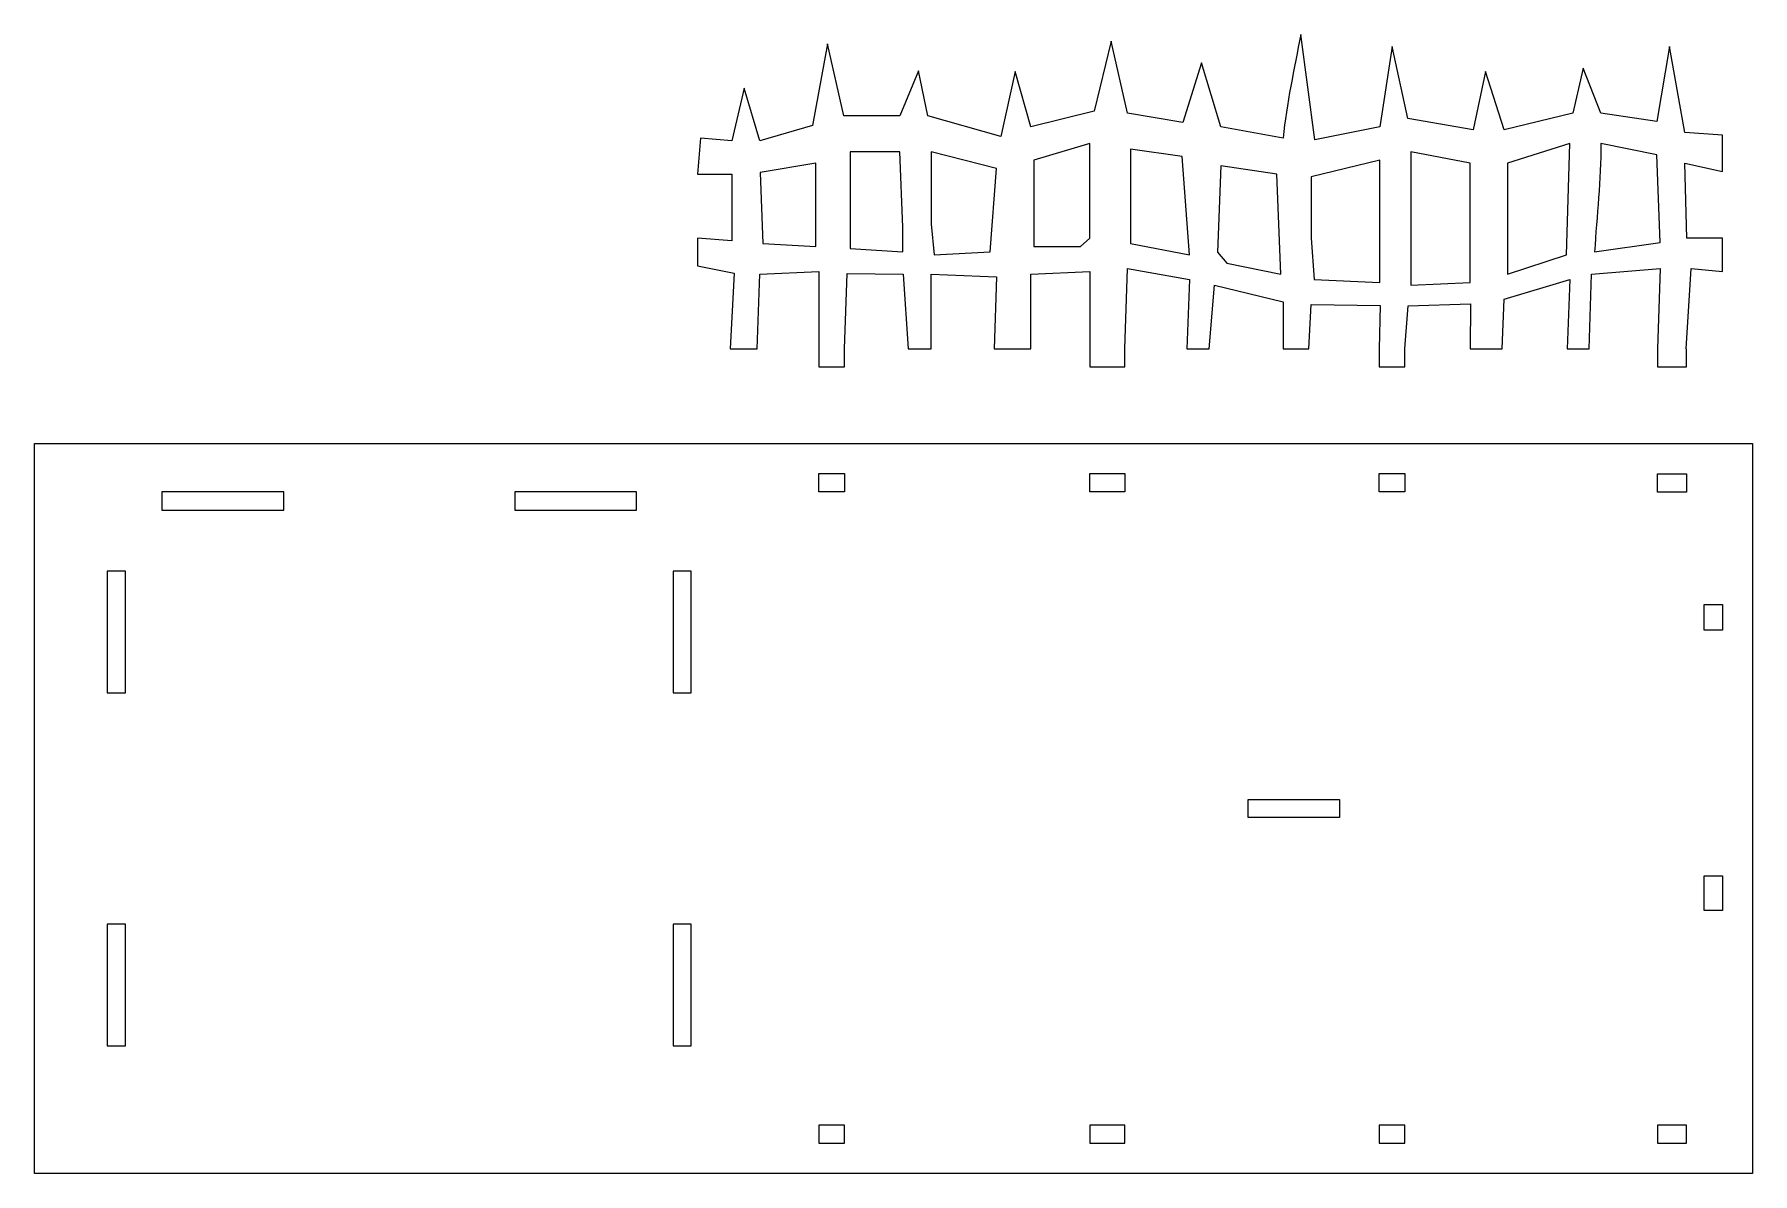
# Model space of a CAD drawing. Header units: millimetres. Extents: x -1172 to 901, y -384 to 816.
# Drawn here: x 382.9 to 665.3, y -287.1 to -100 of the extents above; entities that cross this region are included whole.
import ezdxf

# ---------------------------------------------------------------- set-up
doc = ezdxf.new("R2010")
doc.units = ezdxf.units.MM
doc.header["$MEASUREMENT"] = 0
doc.layers.add('layer 1', color=7, linetype='Continuous')

msp = doc.modelspace()

# ---------------------------------------------------------------- linework, layer by layer
at = {"layer": 'layer 1', "color": 250, "lineweight": 9}
for points, knots in [([(654.3572, -151.5865), (654.3572, -151.5865), (654.3987, -151.5865), (654.3987, -151.5865), (654.3987, -151.5865), (654.3987, -151.5865), (654.3987, -154.5865), (654.3987, -154.5865), (654.3987, -154.5865), (654.3987, -154.5865), (649.6039, -154.5865), (649.6039, -154.5865), (649.6039, -154.5865), (649.6039, -154.5865), (649.6039, -151.5865), (649.6039, -151.5865), (649.6039, -151.5865), (649.6039, -151.5865), (650.0426, -138.4202), (650.0426, -138.4202), (650.0426, -138.4202), (650.0426, -138.4202), (638.7782, -139.3323), (638.7782, -139.3323), (638.7782, -139.3323), (638.7782, -139.3323), (638.3987, -151.5865), (638.3987, -151.5865), (638.3987, -151.5865), (638.3987, -151.5865), (634.7652, -151.5865), (634.7652, -151.5865), (634.7652, -151.5865), (634.7652, -151.5865), (635.1941, -140.2442), (635.1941, -140.2442), (635.1941, -140.2442), (635.1941, -140.2442), (624.4416, -143.4365), (624.4416, -143.4365), (624.4416, -143.4365), (624.4416, -143.4365), (624.0712, -151.5865), (624.0712, -151.5865), (624.0712, -151.5865), (624.0712, -151.5865), (618.8366, -151.5865), (618.8366, -151.5865), (618.8366, -151.5865), (618.8366, -151.5865), (618.8862, -144.2344), (618.8862, -144.2344), (618.8862, -144.2344), (618.8862, -144.2344), (608.6173, -144.5404), (608.6173, -144.5404), (608.6173, -144.5404), (608.6173, -144.5404), (608.096, -151.5865), (608.096, -151.5865), (608.096, -151.5865), (608.096, -151.5865), (608.096, -154.5865), (608.096, -154.5865), (608.096, -154.5865), (608.096, -154.5865), (603.8965, -154.5865), (603.8965, -154.5865), (603.8965, -154.5865), (603.8965, -154.5865), (603.8965, -151.5865), (603.8965, -151.5865), (603.8965, -151.5865), (603.8965, -151.5865), (604.0296, -144.4679), (604.0296, -144.4679), (604.0296, -144.4679), (604.0296, -144.4679), (592.6964, -144.3484), (592.6964, -144.3484), (592.6964, -144.3484), (592.6964, -144.3484), (592.3219, -151.5865), (592.3219, -151.5865), (592.3219, -151.5865), (592.3219, -151.5865), (588.0882, -151.5865), (588.0882, -151.5865), (588.0882, -151.5865), (588.0882, -151.5865), (588.0882, -143.8925), (588.0882, -143.8925), (588.0882, -143.8925), (588.0882, -143.8925), (576.8238, -141.1563), (576.8238, -141.1563), (576.8238, -141.1563), (576.8238, -141.1563), (575.9125, -151.5865), (575.9125, -151.5865), (575.9125, -151.5865), (575.9125, -151.5865), (572.2679, -151.5865), (572.2679, -151.5865), (572.2679, -151.5865), (572.2679, -151.5865), (572.7277, -140.2442), (572.7277, -140.2442), (572.7277, -140.2442), (572.7277, -140.2442), (562.4873, -138.4202), (562.4873, -138.4202), (562.4873, -138.4202), (562.4873, -138.4202), (562.0486, -151.5865), (562.0486, -151.5865), (562.0486, -151.5865), (562.0486, -151.5865), (562.0486, -154.5865), (562.0486, -154.5865), (562.0486, -154.5865), (562.0486, -154.5865), (556.343, -154.5865), (556.343, -154.5865), (556.343, -154.5865), (556.343, -154.5865), (556.343, -151.5865), (556.343, -151.5865), (556.343, -151.5865), (556.343, -151.5865), (556.343, -138.8762), (556.343, -138.8762), (556.343, -138.8762), (556.343, -138.8762), (546.6147, -139.3323), (546.6147, -139.3323), (546.6147, -139.3323), (546.6147, -139.3323), (546.6147, -151.5865), (546.6147, -151.5865), (546.6147, -151.5865), (546.6147, -151.5865), (540.5774, -151.5865), (540.5774, -151.5865), (540.5774, -151.5865), (540.5774, -151.5865), (540.9824, -139.7883), (540.9824, -139.7883), (540.9824, -139.7883), (540.9824, -139.7883), (530.2498, -139.3294), (530.2498, -139.3294), (530.2498, -139.3294), (530.2498, -139.3294), (530.2331, -151.5865), (530.2331, -151.5865), (530.2331, -151.5865), (530.2331, -151.5865), (526.49, -151.5865), (526.49, -151.5865), (526.49, -151.5865), (526.49, -151.5865), (525.6219, -139.3323), (525.6219, -139.3323), (525.6219, -139.3323), (525.6219, -139.3323), (516.4553, -139.2194), (516.4553, -139.2194), (516.4553, -139.2194), (516.4553, -139.2194), (516.0132, -151.5865), (516.0132, -151.5865), (516.0132, -151.5865), (516.0132, -151.5865), (516.0132, -154.5865), (516.0132, -154.5865), (516.0132, -154.5865), (516.0132, -154.5865), (511.7973, -154.5865), (511.7973, -154.5865), (511.7973, -154.5865), (511.7973, -154.5865), (511.7973, -151.5865), (511.7973, -151.5865), (511.7973, -151.5865), (511.7973, -151.5865), (511.7973, -138.8762), (511.7973, -138.8762), (511.7973, -138.8762), (511.7973, -138.8762), (502.0689, -139.3323), (502.0689, -139.3323), (502.0689, -139.3323), (502.0689, -139.3323), (501.6725, -151.5865), (501.6725, -151.5865), (501.6725, -151.5865), (501.6725, -151.5865), (497.2041, -151.5865), (497.2041, -151.5865), (497.2041, -151.5865), (497.2041, -151.5865), (497.8446, -139.1955), (497.8446, -139.1955), (497.8446, -139.1955), (497.8446, -139.1955), (491.8286, -137.9643), (491.8286, -137.9643), (491.8286, -137.9643), (491.8286, -137.9643), (491.8286, -133.404), (491.8286, -133.404), (491.8286, -133.404), (491.8286, -133.404), (497.4607, -133.8601), (497.4607, -133.8601), (497.4607, -133.8601), (497.4607, -133.8601), (497.4607, -122.9156), (497.4607, -122.9156), (497.4607, -122.9156), (497.4607, -122.9156), (491.8286, -122.9156), (491.8286, -122.9156), (491.8286, -122.9156), (491.8286, -122.9156), (492.3407, -116.9874), (492.3407, -116.9874), (492.3407, -116.9874), (492.3407, -116.9874), (497.4607, -117.4434), (497.4607, -117.4434), (497.4607, -117.4434), (497.4607, -117.4434), (499.5088, -108.779), (499.5088, -108.779), (499.5088, -108.779), (499.5088, -108.779), (502.0689, -117.4434), (502.0689, -117.4434), (502.0689, -117.4434), (502.0689, -117.4434), (510.7496, -114.9368), (510.7496, -114.9368), (510.7496, -114.9368), (510.7496, -114.9368), (513.2053, -101.5055), (513.2053, -101.5055), (513.2053, -101.5055), (513.2053, -101.5055), (515.8935, -113.3392), (515.8935, -113.3392), (515.8935, -113.3392), (515.8935, -113.3392), (525.1098, -113.3392), (525.1098, -113.3392), (525.1098, -113.3392), (525.1098, -113.3392), (528.1435, -105.9176), (528.1435, -105.9176), (528.1435, -105.9176), (528.1435, -105.9176), (529.718, -113.3392), (529.718, -113.3392), (529.718, -113.3392), (529.718, -113.3392), (541.6736, -116.7136), (541.6736, -116.7136), (541.6736, -116.7136), (541.6736, -116.7136), (544.0546, -106.0429), (544.0546, -106.0429), (544.0546, -106.0429), (544.0546, -106.0429), (546.6147, -115.1633), (546.6147, -115.1633), (546.6147, -115.1633), (546.6147, -115.1633), (557.0086, -112.541), (557.0086, -112.541), (557.0086, -112.541), (557.0086, -112.541), (559.8247, -101.0951), (559.8247, -101.0951), (559.8247, -101.0951), (559.8247, -101.0951), (562.4873, -112.8832), (562.4873, -112.8832), (562.4873, -112.8832), (562.4873, -112.8832), (571.6127, -114.4311), (571.6127, -114.4311), (571.6127, -114.4311), (571.6127, -114.4311), (574.6989, -104.6292), (574.6989, -104.6292), (574.6989, -104.6292), (574.6989, -104.6292), (577.8479, -115.1633), (577.8479, -115.1633), (577.8479, -115.1633), (577.8479, -115.1633), (588.0882, -116.9874), (588.0882, -116.9874), (588.0882, -116.9874), (588.6371, -111.3739), (589.9499, -105.5083), (590.9813, -99.955), (590.9813, -99.955), (590.9813, -99.955), (593.2783, -117.2645), (593.2783, -117.2645), (593.2783, -117.2645), (593.2783, -117.2645), (603.961, -115.1633), (603.961, -115.1633), (603.961, -115.1633), (603.961, -115.1633), (606.009, -101.9387), (606.009, -101.9387), (606.009, -101.9387), (606.009, -101.9387), (608.569, -113.7951), (608.569, -113.7951), (608.569, -113.7951), (608.569, -113.7951), (619.3215, -115.6192), (619.3215, -115.6192), (619.3215, -115.6192), (619.3215, -115.6192), (621.3696, -106.0429), (621.3696, -106.0429), (621.3696, -106.0429), (621.3696, -106.0429), (624.4416, -115.6192), (624.4416, -115.6192), (624.4416, -115.6192), (624.4416, -115.6192), (635.7062, -112.8832), (635.7062, -112.8832), (635.7062, -112.8832), (635.7062, -112.8832), (637.3958, -105.5184), (637.3958, -105.5184), (637.3958, -105.5184), (637.3958, -105.5184), (640.3142, -112.8832), (640.3142, -112.8832), (640.3142, -112.8832), (640.3142, -112.8832), (649.5306, -114.2512), (649.5306, -114.2512), (649.5306, -114.2512), (649.5306, -114.2512), (651.5788, -101.9387), (651.5788, -101.9387), (651.5788, -101.9387), (651.5788, -101.9387), (654.1388, -116.0753), (654.1388, -116.0753), (654.1388, -116.0753), (654.1388, -116.0753), (660.2831, -116.5313), (660.2831, -116.5313), (660.2831, -116.5313), (660.2831, -116.5313), (660.2831, -122.4595), (660.2831, -122.4595), (660.2831, -122.4595), (660.2831, -122.4595), (654.1388, -121.0915), (654.1388, -121.0915), (654.1388, -121.0915), (654.1388, -121.0915), (654.4158, -133.4192), (654.4158, -133.4192), (654.4158, -133.4192), (654.4158, -133.4192), (660.2831, -133.404), (660.2831, -133.404), (660.2831, -133.404), (660.2831, -133.404), (660.2831, -138.8762), (660.2831, -138.8762), (660.2831, -138.8762), (660.2831, -138.8762), (655.1629, -138.4202), (655.1629, -138.4202), (655.1629, -138.4202), (655.1629, -138.4202), (654.3572, -151.5865), (654.3572, -151.5865)], [0, 0, 0, 0, 0.01010101, 0.01010101, 0.01010101, 0.01010101, 0.02020202, 0.02020202, 0.02020202, 0.02020202, 0.03030303, 0.03030303, 0.03030303, 0.03030303, 0.04040404, 0.04040404, 0.04040404, 0.04040404, 0.05050505, 0.05050505, 0.05050505, 0.05050505, 0.06060606, 0.06060606, 0.06060606, 0.06060606, 0.07070707, 0.07070707, 0.07070707, 0.07070707, 0.08080808, 0.08080808, 0.08080808, 0.08080808, 0.09090909, 0.09090909, 0.09090909, 0.09090909, 0.1010101, 0.1010101, 0.1010101, 0.1010101, 0.11111111, 0.11111111, 0.11111111, 0.11111111, 0.12121212, 0.12121212, 0.12121212, 0.12121212, 0.13131313, 0.13131313, 0.13131313, 0.13131313, 0.14141414, 0.14141414, 0.14141414, 0.14141414, 0.15151515, 0.15151515, 0.15151515, 0.15151515, 0.16161616, 0.16161616, 0.16161616, 0.16161616, 0.17171717, 0.17171717, 0.17171717, 0.17171717, 0.18181818, 0.18181818, 0.18181818, 0.18181818, 0.19191919, 0.19191919, 0.19191919, 0.19191919, 0.2020202, 0.2020202, 0.2020202, 0.2020202, 0.21212121, 0.21212121, 0.21212121, 0.21212121, 0.22222222, 0.22222222, 0.22222222, 0.22222222, 0.23232323, 0.23232323, 0.23232323, 0.23232323, 0.24242424, 0.24242424, 0.24242424, 0.24242424, 0.25252525, 0.25252525, 0.25252525, 0.25252525, 0.26262626, 0.26262626, 0.26262626, 0.26262626, 0.27272727, 0.27272727, 0.27272727, 0.27272727, 0.28282828, 0.28282828, 0.28282828, 0.28282828, 0.29292929, 0.29292929, 0.29292929, 0.29292929, 0.3030303, 0.3030303, 0.3030303, 0.3030303, 0.31313131, 0.31313131, 0.31313131, 0.31313131, 0.32323232, 0.32323232, 0.32323232, 0.32323232, 0.33333333, 0.33333333, 0.33333333, 0.33333333, 0.34343434, 0.34343434, 0.34343434, 0.34343434, 0.35353535, 0.35353535, 0.35353535, 0.35353535, 0.36363636, 0.36363636, 0.36363636, 0.36363636, 0.37373737, 0.37373737, 0.37373737, 0.37373737, 0.38383838, 0.38383838, 0.38383838, 0.38383838, 0.39393939, 0.39393939, 0.39393939, 0.39393939, 0.4040404, 0.4040404, 0.4040404, 0.4040404, 0.41414141, 0.41414141, 0.41414141, 0.41414141, 0.42424242, 0.42424242, 0.42424242, 0.42424242, 0.43434343, 0.43434343, 0.43434343, 0.43434343, 0.44444444, 0.44444444, 0.44444444, 0.44444444, 0.45454545, 0.45454545, 0.45454545, 0.45454545, 0.46464646, 0.46464646, 0.46464646, 0.46464646, 0.47474747, 0.47474747, 0.47474747, 0.47474747, 0.48484848, 0.48484848, 0.48484848, 0.48484848, 0.49494949, 0.49494949, 0.49494949, 0.49494949, 0.50505051, 0.50505051, 0.50505051, 0.50505051, 0.51515152, 0.51515152, 0.51515152, 0.51515152, 0.52525253, 0.52525253, 0.52525253, 0.52525253, 0.53535354, 0.53535354, 0.53535354, 0.53535354, 0.54545455, 0.54545455, 0.54545455, 0.54545455, 0.55555556, 0.55555556, 0.55555556, 0.55555556, 0.56565657, 0.56565657, 0.56565657, 0.56565657, 0.57575758, 0.57575758, 0.57575758, 0.57575758, 0.58585859, 0.58585859, 0.58585859, 0.58585859, 0.5959596, 0.5959596, 0.5959596, 0.5959596, 0.60606061, 0.60606061, 0.60606061, 0.60606061, 0.61616162, 0.61616162, 0.61616162, 0.61616162, 0.62626263, 0.62626263, 0.62626263, 0.62626263, 0.63636364, 0.63636364, 0.63636364, 0.63636364, 0.64646465, 0.64646465, 0.64646465, 0.64646465, 0.65656566, 0.65656566, 0.65656566, 0.65656566, 0.66666667, 0.66666667, 0.66666667, 0.66666667, 0.67676768, 0.67676768, 0.67676768, 0.67676768, 0.68686869, 0.68686869, 0.68686869, 0.68686869, 0.6969697, 0.6969697, 0.6969697, 0.6969697, 0.70707071, 0.70707071, 0.70707071, 0.70707071, 0.71717172, 0.71717172, 0.71717172, 0.71717172, 0.72727273, 0.72727273, 0.72727273, 0.72727273, 0.73737374, 0.73737374, 0.73737374, 0.73737374, 0.74747475, 0.74747475, 0.74747475, 0.74747475, 0.75757576, 0.75757576, 0.75757576, 0.75757576, 0.76767677, 0.76767677, 0.76767677, 0.76767677, 0.77777778, 0.77777778, 0.77777778, 0.77777778, 0.78787879, 0.78787879, 0.78787879, 0.78787879, 0.7979798, 0.7979798, 0.7979798, 0.7979798, 0.80808081, 0.80808081, 0.80808081, 0.80808081, 0.81818182, 0.81818182, 0.81818182, 0.81818182, 0.82828283, 0.82828283, 0.82828283, 0.82828283, 0.83838384, 0.83838384, 0.83838384, 0.83838384, 0.84848485, 0.84848485, 0.84848485, 0.84848485, 0.85858586, 0.85858586, 0.85858586, 0.85858586, 0.86868687, 0.86868687, 0.86868687, 0.86868687, 0.87878788, 0.87878788, 0.87878788, 0.87878788, 0.88888889, 0.88888889, 0.88888889, 0.88888889, 0.8989899, 0.8989899, 0.8989899, 0.8989899, 0.90909091, 0.90909091, 0.90909091, 0.90909091, 0.91919192, 0.91919192, 0.91919192, 0.91919192, 0.92929293, 0.92929293, 0.92929293, 0.92929293, 0.93939394, 0.93939394, 0.93939394, 0.93939394, 0.94949495, 0.94949495, 0.94949495, 0.94949495, 0.95959596, 0.95959596, 0.95959596, 0.95959596, 0.96969697, 0.96969697, 0.96969697, 0.96969697, 0.97979798, 0.97979798, 0.97979798, 0.97979798, 1, 1, 1, 1]), ([(554.807, -134.7721), (554.807, -134.7721), (547.1268, -134.7721), (547.1268, -134.7721), (547.1268, -134.7721), (547.1268, -134.7721), (547.1268, -120.6355), (547.1268, -120.6355), (547.1268, -120.6355), (547.1268, -120.6355), (556.343, -117.8993), (556.343, -117.8993), (556.343, -117.8993), (556.343, -117.8993), (556.343, -133.404), (556.343, -133.404), (556.343, -133.404), (556.343, -133.404), (554.807, -134.7721), (554.807, -134.7721)], [0, 0, 0, 0, 0.16666667, 0.16666667, 0.16666667, 0.16666667, 0.33333333, 0.33333333, 0.33333333, 0.33333333, 0.5, 0.5, 0.5, 0.5, 0.66666667, 0.66666667, 0.66666667, 0.66666667, 1, 1, 1, 1]), ([(634.6821, -136.1401), (634.6821, -136.1401), (624.9537, -139.3323), (624.9537, -139.3323), (624.9537, -139.3323), (624.9537, -139.3323), (624.9537, -121.0915), (624.9537, -121.0915), (624.9537, -121.0915), (624.9537, -121.0915), (635.1941, -117.8993), (635.1941, -117.8993), (635.1941, -117.8993), (635.1941, -117.8993), (634.6821, -136.1401), (634.6821, -136.1401)], [0, 0, 0, 0, 0.2, 0.2, 0.2, 0.2, 0.4, 0.4, 0.4, 0.4, 0.6, 0.6, 0.6, 0.6, 1, 1, 1, 1]), ([(639.2903, -135.6842), (639.6296, -129.7102), (640.3379, -123.8559), (640.3142, -117.8993), (640.3142, -117.8993), (640.3142, -117.8993), (649.5306, -119.7234), (649.5306, -119.7234), (649.5306, -119.7234), (649.5306, -119.7234), (650.0637, -134.1379), (650.0637, -134.1379), (650.0637, -134.1379), (650.0637, -134.1379), (639.2903, -135.6842), (639.2903, -135.6842)], [0, 0, 0, 0, 0.2, 0.2, 0.2, 0.2, 0.4, 0.4, 0.4, 0.4, 0.6, 0.6, 0.6, 0.6, 1, 1, 1, 1]), ([(502.1457, -122.6192), (502.1457, -122.6192), (511.2853, -121.0915), (511.2853, -121.0915), (511.2853, -121.0915), (511.2853, -121.0915), (511.2853, -134.7721), (511.2853, -134.7721), (511.2853, -134.7721), (511.2853, -134.7721), (502.581, -134.316), (502.581, -134.316), (502.581, -134.316), (502.581, -134.316), (502.1457, -122.6192), (502.1457, -122.6192)], [0, 0, 0, 0, 0.2, 0.2, 0.2, 0.2, 0.4, 0.4, 0.4, 0.4, 0.6, 0.6, 0.6, 0.6, 1, 1, 1, 1]), ([(516.9176, -119.2675), (516.9176, -119.2675), (525.1098, -119.2675), (525.1098, -119.2675), (525.1098, -119.2675), (525.1098, -119.2675), (525.603, -131.5968), (525.603, -131.5968), (525.603, -131.5968), (525.603, -131.5968), (525.5987, -135.652), (525.5987, -135.652), (525.5987, -135.652), (525.5987, -135.652), (516.9261, -135.1319), (516.9261, -135.1319), (516.9261, -135.1319), (516.9261, -135.1319), (516.9176, -119.2675), (516.9176, -119.2675)], [0, 0, 0, 0, 0.16666667, 0.16666667, 0.16666667, 0.16666667, 0.33333333, 0.33333333, 0.33333333, 0.33333333, 0.5, 0.5, 0.5, 0.5, 0.66666667, 0.66666667, 0.66666667, 0.66666667, 1, 1, 1, 1]), ([(530.2301, -131.1239), (530.2301, -131.1239), (530.2301, -119.2675), (530.2301, -119.2675), (530.2301, -119.2675), (530.2301, -119.2675), (540.9824, -122.0035), (540.9824, -122.0035), (540.9824, -122.0035), (540.9824, -122.0035), (539.9585, -135.6842), (539.9585, -135.6842), (539.9585, -135.6842), (539.9585, -135.6842), (530.7421, -136.1401), (530.7421, -136.1401), (530.7421, -136.1401), (530.7421, -136.1401), (530.2301, -131.1239), (530.2301, -131.1239)], [0, 0, 0, 0, 0.16666667, 0.16666667, 0.16666667, 0.16666667, 0.33333333, 0.33333333, 0.33333333, 0.33333333, 0.5, 0.5, 0.5, 0.5, 0.66666667, 0.66666667, 0.66666667, 0.66666667, 1, 1, 1, 1]), ([(572.7277, -136.1401), (572.7277, -136.1401), (562.9994, -134.316), (562.9994, -134.316), (562.9994, -134.316), (562.9994, -134.316), (562.9994, -118.8114), (562.9994, -118.8114), (562.9994, -118.8114), (562.9994, -118.8114), (571.5246, -119.9969), (571.5246, -119.9969), (571.5246, -119.9969), (571.5246, -119.9969), (572.7277, -136.1401), (572.7277, -136.1401)], [0, 0, 0, 0, 0.2, 0.2, 0.2, 0.2, 0.4, 0.4, 0.4, 0.4, 0.6, 0.6, 0.6, 0.6, 1, 1, 1, 1]), ([(592.6964, -133.404), (592.6964, -133.404), (592.6964, -123.3716), (592.6964, -123.3716), (592.6964, -123.3716), (592.6964, -123.3716), (603.961, -120.6355), (603.961, -120.6355), (603.961, -120.6355), (603.961, -120.6355), (603.961, -140.7003), (603.961, -140.7003), (603.961, -140.7003), (603.961, -140.7003), (593.2084, -140.2442), (593.2084, -140.2442), (593.2084, -140.2442), (593.2084, -140.2442), (592.6964, -133.404), (592.6964, -133.404)], [0, 0, 0, 0, 0.16666667, 0.16666667, 0.16666667, 0.16666667, 0.33333333, 0.33333333, 0.33333333, 0.33333333, 0.5, 0.5, 0.5, 0.5, 0.66666667, 0.66666667, 0.66666667, 0.66666667, 1, 1, 1, 1]), ([(609.0811, -141.1563), (609.0811, -141.1563), (609.0811, -119.2675), (609.0811, -119.2675), (609.0811, -119.2675), (609.0811, -119.2675), (618.8095, -121.0915), (618.8095, -121.0915), (618.8095, -121.0915), (618.8095, -121.0915), (618.8095, -140.7003), (618.8095, -140.7003), (618.8095, -140.7003), (618.8095, -140.7003), (609.0811, -141.1563), (609.0811, -141.1563)], [0, 0, 0, 0, 0.2, 0.2, 0.2, 0.2, 0.4, 0.4, 0.4, 0.4, 0.6, 0.6, 0.6, 0.6, 1, 1, 1, 1]), ([(577.8479, -121.5476), (577.8479, -121.5476), (587.0643, -122.9156), (587.0643, -122.9156), (587.0643, -122.9156), (587.0643, -122.9156), (587.6939, -139.328), (587.6939, -139.328), (587.6939, -139.328), (587.6939, -139.328), (578.8193, -137.555), (578.8193, -137.555), (578.8193, -137.555), (578.8193, -137.555), (577.293, -135.7223), (577.293, -135.7223), (577.293, -135.7223), (577.293, -135.7223), (577.8479, -121.5476), (577.8479, -121.5476)], [0, 0, 0, 0, 0.16666667, 0.16666667, 0.16666667, 0.16666667, 0.33333333, 0.33333333, 0.33333333, 0.33333333, 0.5, 0.5, 0.5, 0.5, 0.66666667, 0.66666667, 0.66666667, 0.66666667, 1, 1, 1, 1])]:
    msp.add_open_spline(points, degree=3, knots=knots, dxfattribs=at)
at = {"layer": 'layer 1', "color": 250, "lineweight": 20}
for points in [[(382.8541, -287.0821), (382.8541, -287.0821), (665.2565, -287.0821), (665.2565, -287.0821), (665.2565, -287.0821), (665.2565, -287.0821), (665.2565, -167.1331), (665.2565, -167.1331), (665.2565, -167.1331), (665.2565, -167.1331), (382.8541, -167.1331), (382.8541, -167.1331), (382.8541, -167.1331), (382.8541, -167.1331), (382.8541, -287.0821), (382.8541, -287.0821)], [(511.7973, -175.1073), (511.7973, -175.1073), (516.0132, -175.1073), (516.0132, -175.1073), (516.0132, -175.1073), (516.0132, -175.1073), (516.0132, -172.1073), (516.0132, -172.1073), (516.0132, -172.1073), (516.0132, -172.1073), (511.7973, -172.1073), (511.7973, -172.1073), (511.7973, -172.1073), (511.7973, -172.1073), (511.7973, -175.1073), (511.7973, -175.1073)], [(556.343, -175.1073), (556.343, -175.1073), (562.0486, -175.1073), (562.0486, -175.1073), (562.0486, -175.1073), (562.0486, -175.1073), (562.0486, -172.1073), (562.0486, -172.1073), (562.0486, -172.1073), (562.0486, -172.1073), (556.343, -172.1073), (556.343, -172.1073), (556.343, -172.1073), (556.343, -172.1073), (556.343, -175.1073), (556.343, -175.1073)], [(603.8965, -175.1073), (603.8965, -175.1073), (608.096, -175.1073), (608.096, -175.1073), (608.096, -175.1073), (608.096, -175.1073), (608.096, -172.1073), (608.096, -172.1073), (608.096, -172.1073), (608.096, -172.1073), (603.8965, -172.1073), (603.8965, -172.1073), (603.8965, -172.1073), (603.8965, -172.1073), (603.8965, -175.1073), (603.8965, -175.1073)], [(649.6039, -175.1543), (649.6039, -175.1543), (654.3987, -175.1543), (654.3987, -175.1543), (654.3987, -175.1543), (654.3987, -175.1543), (654.3987, -172.1543), (654.3987, -172.1543), (654.3987, -172.1543), (654.3987, -172.1543), (649.6039, -172.1543), (649.6039, -172.1543), (649.6039, -172.1543), (649.6039, -172.1543), (649.6039, -175.1543), (649.6039, -175.1543)], [(403.8286, -175.1077), (403.8286, -175.1077), (423.8286, -175.1077), (423.8286, -175.1077), (423.8286, -175.1077), (423.8286, -175.1077), (423.8286, -178.1077), (423.8286, -178.1077), (423.8286, -178.1077), (423.8286, -178.1077), (403.8286, -178.1077), (403.8286, -178.1077), (403.8286, -178.1077), (403.8286, -178.1077), (403.8286, -175.1077), (403.8286, -175.1077)], [(461.8286, -175.1077), (461.8286, -175.1077), (481.8286, -175.1077), (481.8286, -175.1077), (481.8286, -175.1077), (481.8286, -175.1077), (481.8286, -178.1077), (481.8286, -178.1077), (481.8286, -178.1077), (481.8286, -178.1077), (461.8286, -178.1077), (461.8286, -178.1077), (461.8286, -178.1077), (461.8286, -178.1077), (461.8286, -175.1077), (461.8286, -175.1077)], [(394.8286, -208.1076), (394.8286, -208.1076), (394.8286, -188.1076), (394.8286, -188.1076), (394.8286, -188.1076), (394.8286, -188.1076), (397.8286, -188.1076), (397.8286, -188.1076), (397.8286, -188.1076), (397.8286, -188.1076), (397.8286, -208.1076), (397.8286, -208.1076), (397.8286, -208.1076), (397.8286, -208.1076), (394.8286, -208.1076), (394.8286, -208.1076)], [(487.8286, -208.1076), (487.8286, -208.1076), (487.8286, -188.1076), (487.8286, -188.1076), (487.8286, -188.1076), (487.8286, -188.1076), (490.8286, -188.1076), (490.8286, -188.1076), (490.8286, -188.1076), (490.8286, -188.1076), (490.8286, -208.1076), (490.8286, -208.1076), (490.8286, -208.1076), (490.8286, -208.1076), (487.8286, -208.1076), (487.8286, -208.1076)], [(660.2831, -197.8391), (660.2831, -197.8391), (660.2831, -193.6232), (660.2831, -193.6232), (660.2831, -193.6232), (660.2831, -193.6232), (657.2831, -193.6232), (657.2831, -193.6232), (657.2831, -193.6232), (657.2831, -193.6232), (657.2831, -197.8391), (657.2831, -197.8391), (657.2831, -197.8391), (657.2831, -197.8391), (660.2831, -197.8391), (660.2831, -197.8391)], [(597.3562, -225.6076), (597.3562, -225.6076), (582.3562, -225.6076), (582.3562, -225.6076), (582.3562, -225.6076), (582.3562, -225.6076), (582.3562, -228.6076), (582.3562, -228.6076), (582.3562, -228.6076), (582.3562, -228.6076), (597.3562, -228.6076), (597.3562, -228.6076), (597.3562, -228.6076), (597.3562, -228.6076), (597.3562, -225.6076), (597.3562, -225.6076)], [(660.2831, -243.8745), (660.2831, -243.8745), (660.2831, -238.1689), (660.2831, -238.1689), (660.2831, -238.1689), (660.2831, -238.1689), (657.2831, -238.1689), (657.2831, -238.1689), (657.2831, -238.1689), (657.2831, -238.1689), (657.2831, -243.8745), (657.2831, -243.8745), (657.2831, -243.8745), (657.2831, -243.8745), (660.2831, -243.8745), (660.2831, -243.8745)], [(394.8286, -266.1076), (394.8286, -266.1076), (394.8286, -246.1076), (394.8286, -246.1076), (394.8286, -246.1076), (394.8286, -246.1076), (397.8286, -246.1076), (397.8286, -246.1076), (397.8286, -246.1076), (397.8286, -246.1076), (397.8286, -266.1076), (397.8286, -266.1076), (397.8286, -266.1076), (397.8286, -266.1076), (394.8286, -266.1076), (394.8286, -266.1076)], [(487.8286, -266.1076), (487.8286, -266.1076), (487.8286, -246.1076), (487.8286, -246.1076), (487.8286, -246.1076), (487.8286, -246.1076), (490.8286, -246.1076), (490.8286, -246.1076), (490.8286, -246.1076), (490.8286, -246.1076), (490.8286, -266.1076), (490.8286, -266.1076), (490.8286, -266.1076), (490.8286, -266.1076), (487.8286, -266.1076), (487.8286, -266.1076)], [(511.7973, -279.1075), (511.7973, -279.1075), (516.0132, -279.1075), (516.0132, -279.1075), (516.0132, -279.1075), (516.0132, -279.1075), (516.0132, -282.1075), (516.0132, -282.1075), (516.0132, -282.1075), (516.0132, -282.1075), (511.7973, -282.1075), (511.7973, -282.1075), (511.7973, -282.1075), (511.7973, -282.1075), (511.7973, -279.1075), (511.7973, -279.1075)], [(556.343, -279.1075), (556.343, -279.1075), (562.0486, -279.1075), (562.0486, -279.1075), (562.0486, -279.1075), (562.0486, -279.1075), (562.0486, -282.1075), (562.0486, -282.1075), (562.0486, -282.1075), (562.0486, -282.1075), (556.343, -282.1075), (556.343, -282.1075), (556.343, -282.1075), (556.343, -282.1075), (556.343, -279.1075), (556.343, -279.1075)], [(603.8965, -279.1075), (603.8965, -279.1075), (608.096, -279.1075), (608.096, -279.1075), (608.096, -279.1075), (608.096, -279.1075), (608.096, -282.1075), (608.096, -282.1075), (608.096, -282.1075), (608.096, -282.1075), (603.8965, -282.1075), (603.8965, -282.1075), (603.8965, -282.1075), (603.8965, -282.1075), (603.8965, -279.1075), (603.8965, -279.1075)], [(649.6039, -279.1075), (649.6039, -279.1075), (654.3987, -279.1075), (654.3987, -279.1075), (654.3987, -279.1075), (654.3987, -279.1075), (654.3987, -282.1075), (654.3987, -282.1075), (654.3987, -282.1075), (654.3987, -282.1075), (649.6039, -282.1075), (649.6039, -282.1075), (649.6039, -282.1075), (649.6039, -282.1075), (649.6039, -279.1075), (649.6039, -279.1075)]]:
    msp.add_open_spline(points, degree=3, knots=[0, 0, 0, 0, 0.2, 0.2, 0.2, 0.2, 0.4, 0.4, 0.4, 0.4, 0.6, 0.6, 0.6, 0.6, 1, 1, 1, 1], dxfattribs=at)

doc.saveas('drawing.dxf')
